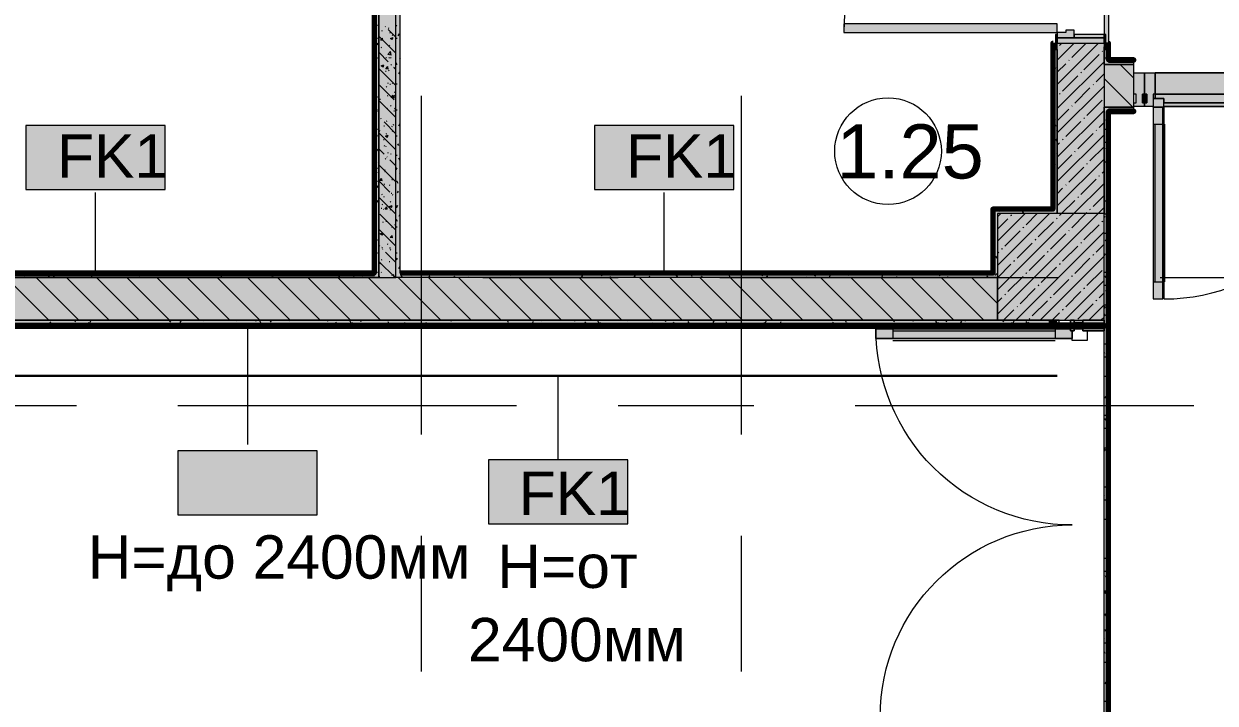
# Model space of a CAD drawing. Header units: millimetres. Extents: x -3817 to 677485, y -22715 to 103890.
# Drawn here: x 15389 to 20974, y 11016 to 14202 of the extents above; entities that cross this region are included whole.
import ezdxf

# ---------------------------------------------------------------- set-up
doc = ezdxf.new("R2010")
doc.units = ezdxf.units.MM
doc.layers.add('PDF _Геометрия', color=7, linetype='Continuous', true_color=0x1d1d1d)
doc.layers.add('PDF _Сплошная заливка', color=7, linetype='Continuous', true_color=0xffffff)
doc.layers.add('PDF _Текст', color=7, linetype='Continuous')
doc.styles.add('PDF GOST-Common', font='arial.ttf')

msp = doc.modelspace()

# ---------------------------------------------------------------- hatches: boundary and pattern name
at = {"layer": 'PDF _Сплошная заливка', "transparency": 33554559}
h = msp.add_hatch(color=256, dxfattribs=at)
h.paths.add_polyline_path([(20453.3, 14031.3), (20473.3, 14031.3), (20473.3, 14111.3), (20461.3, 14111.3), (20461.3, 14081.3), (20453.3, 14081.3)], flags=0)
h.paths.add_polyline_path([(20461.3, 15211.3), (20473.3, 15211.3), (20473.3, 16862.3), (20463.3, 16862.3), (20463.3, 16942.3), (20473.3, 16942.3), (20473.3, 17111.3), (20453.3, 17111.3), (20453.4, 15241.3), (20461.3, 15241.3)], flags=0)
h = msp.add_hatch(color=256, dxfattribs=at)
h.paths.add_polyline_path([(20453.3, 13311.4), (20453.3, 14111.3), (20233.3, 14111.3), (20233.3, 13311.4), (20251.9, 13311.4)], flags=0)
h.paths.add_polyline_path([(20453.3, 15211.3), (20453.3, 16891.3), (20233.3, 16891.3), (20233.3, 15211.3), (20251.9, 15211.3)], flags=0)
for points in [[(17133.3, 13031.3), (17153.3, 13032.3), (17153.3, 16491.3), (17133.3, 16491.3), (17133.3, 14623.5)], [(17053.3, 13031.3), (17053.3, 16040.3), (17043.3, 16040.3), (17033.3, 16022.9), (17033.3, 13031.3)], [(19953.3, 14161.3), (20233.3, 14161.3), (20233.3, 14201.3), (19233.3, 14201.3), (19233.3, 14161.3)], [(20225.3, 14081.3), (20233.3, 14081.3), (20233.3, 14151.3), (20225.3, 14151.3), (20225.3, 14111.3)], [(20453.3, 14081.3), (20461.3, 14081.3), (20461.3, 14151.3), (20453.3, 14151.3), (20453.3, 14093.5)], [(20603.5, 13814.3), (20643.5, 13814.3), (20643.5, 13831.3), (20633.5, 13831.3), (20633.5, 13871.3), (20643.5, 13871.3), (20643.5, 13971.3), (20593.5, 13971.3), (20593.5, 13871.3), (20603.5, 13871.3), (20603.5, 13831.3), (20593.5, 13831.3), (20593.5, 13814.3)], [(20683.5, 13814.3), (20683.5, 13871.3), (20693.5, 13871.3), (20693.5, 13971.3), (20643.5, 13971.3), (20643.5, 13871.3), (20653.5, 13871.3), (20653.5, 13831.3), (20643.5, 13831.3), (20643.5, 13814.3)], [(22289.9, 13871.3), (22593.5, 13871.3), (22593.5, 13971.3), (20693.5, 13971.3), (20693.5, 13871.3), (21610.5, 13871.3)], [(20653.5, 13831.3), (20653.5, 13871.3), (20633.5, 13871.3), (20633.5, 13831.3), (20643.5, 13831.3)], [(20931.2, 13831.3), (22553.5, 13831.3), (22553.5, 13851.4), (22593.5, 13851.4), (22593.5, 13871.3), (20693.5, 13871.3), (20693.5, 13851.4), (20733.5, 13851.4), (20733.5, 13831.3)], [(22508.5, 13814.3), (22553.5, 13814.3), (22553.5, 13831.3), (20733.5, 13831.3), (20733.5, 13814.3), (22289.9, 13814.3)], [(20453.3, 12811.3), (20473.3, 12811.3), (20473.3, 13791.3), (20453.3, 13791.3), (20453.3, 13311.4)], [(20212.3, 13311.4), (20213.3, 13311.4), (20212.3, 13331.3), (19933.3, 13331.3), (19933.3, 13311.4), (19953.3, 13311.4)], [(20453.3, 12811.3), (20453.3, 13311.4), (19953.3, 13311.4), (19953.3, 12811.3), (20251.9, 12811.3)], [(17053.3, 13011.4), (17053.3, 13031.3), (14453.3, 13031.3), (14453.3, 13011.4), (17033.3, 13011.4)], [(17534.5, 13011.4), (19933.3, 13011.4), (19932.3, 13031.3), (17133.3, 13031.3), (17133.3, 13011.4), (17153.3, 13011.4)], [(17534.5, 12811.3), (19953.3, 12811.3), (19953.3, 13011.4), (14453.3, 13011.4), (14453.3, 12811.3), (14817.1, 12811.3)], [(20296.5, 12761.4), (20313.5, 12761.4), (20313.5, 12771.3), (20353.5, 12771.3), (20353.5, 12761.4), (20453.3, 12761.4), (20453.3, 12811.3), (20353.5, 12811.3), (20353.5, 12801.4), (20313.5, 12801.4), (20313.5, 12811.3), (20296.5, 12811.3), (20296.5, 12790.8), (20353.5, 12790.8), (20353.5, 12779.8), (20296.5, 12779.8), (20296.5, 12771.3)], [(20453.3, 9831.4), (20473.3, 9832.4), (20473.3, 12811.3), (20453.3, 12811.3), (20453.3, 10383.6)], [(20251.9, 12726.3), (20303.5, 12726.3), (20303.5, 12761.4), (20296.5, 12761.4), (20296.5, 12771.3), (19383.5, 12771.3), (19383.5, 12726.3), (20193.5, 12726.3)]]:
    msp.add_hatch(color=256, dxfattribs=at).paths.add_polyline_path(points)
h = msp.add_hatch(color=256, dxfattribs=at)
h.paths.add_polyline_path([(20233.3, 13311.4), (20232.5, 14081.3), (20225.3, 14081.3), (20225.3, 14111.3), (20213.3, 14111.3), (20213.3, 13311.4)], flags=0)
h.paths.add_polyline_path([(20213.3, 15211.3), (20225.3, 15211.3), (20225.3, 15241.3), (20233.3, 15241.3), (20233.3, 15911.3), (20213.3, 15910.3)], flags=0)
at = {"layer": 'PDF _Сплошная заливка', "true_color": 0x494949, "transparency": 33554559}
msp.add_hatch(color=251, dxfattribs=at).paths.add_polyline_path([(20473.3, 14111.3), (20473.3, 15211.3), (20461.3, 15211.3), (20461.3, 15171.3), (20453.3, 15171.3), (20453.3, 14151.3), (20461.3, 14151.3), (20461.3, 14111.3)])
at = {"layer": 'PDF _Сплошная заливка', "transparency": 33554559}
h = msp.add_hatch(color=256, dxfattribs=at)
h.paths.add_polyline_path([(20313.3, 14136.3), (20313.3, 14171.3), (20273.3, 14171.3), (20273.3, 14161.3), (20233.3, 14161.3), (20233.9, 14136.3), (20251.9, 14136.3)], flags=0)
h.paths.add_polyline_path([(20313.3, 15151.3), (20313.3, 15186.3), (20233.3, 15186.3), (20234.7, 15161.3), (20273.3, 15161.3), (20273.3, 15151.3), (20289.3, 15151.3)], flags=0)
h = msp.add_hatch(color=256, dxfattribs=at)
h.paths.add_polyline_path([(20453.3, 13811.4), (20593.5, 13811.4), (20591.5, 14011.3), (20453.3, 14011.3)], flags=0)
h.paths.add_polyline_path([(22693.5, 13811.4), (22833.3, 13811.4), (22833.3, 14011.3), (22693.5, 14011.3), (22693.5, 13828.5)], flags=0)
h = msp.add_hatch(color=256, dxfattribs=at)
h.paths.add_polyline_path([(22593.5, 13811.4), (22603.5, 13811.4), (22603.5, 13851.4), (22553.5, 13851.4), (22553.5, 13811.4)], flags=0)
h.paths.add_polyline_path([(20733.5, 13811.4), (20733.5, 13851.4), (20683.5, 13851.4), (20683.5, 13811.4), (20728.5, 13811.4)], flags=0)
h = msp.add_hatch(color=256, dxfattribs=at)
h.paths.add_polyline_path([(20467.9, 13791.3), (20593.5, 13791.3), (20591.5, 13811.4), (20453.3, 13811.4), (20453.3, 13791.3)], flags=0)
h.paths.add_polyline_path([(22813.3, 13791.3), (22813.3, 13811.4), (22693.5, 13811.4), (22693.5, 13791.3), (22812.3, 13791.3)], flags=0)
at = {"layer": 'PDF _Сплошная заливка', "true_color": 0x808080, "transparency": 33554559}
h = msp.add_hatch(color=8, dxfattribs=at)
h.paths.add_polyline_path([(20303.5, 12779.8), (20353.5, 12779.8), (20353.5, 12790.8), (20233.3, 12790.4), (20233.3, 12779.8), (20251.9, 12779.8)], flags=0)
h.paths.add_polyline_path([(14173.3, 12779.8), (20193.5, 12779.8), (20193.5, 12790.8), (13933.3, 12790.8), (13933.3, 12779.8), (13953.4, 12779.8)], flags=0)
at = {"layer": 'PDF _Сплошная заливка', "transparency": 33554559}
h = msp.add_hatch(color=256, dxfattribs=at)
h.paths.add_polyline_path([(14817.1, 12791.3), (20193.5, 12791.3), (20193.5, 12811.3), (13953.3, 12811.3), (13953.3, 12791.3), (14453.3, 12791.3)], flags=0)
h.paths.add_polyline_path([(20243.3, 12791.3), (20243.3, 12811.3), (20233.3, 12811.3), (20233.3, 12791.3)], flags=0)

# ---------------------------------------------------------------- linework, layer by layer
at = {"layer": 'PDF _Геометрия', "color": 231, "lineweight": 30, "true_color": 0xff80c0}
msp.add_lwpolyline([(13733.3, 17351.3), (13733.3, 12551.4), (20233.3, 12551.4)], dxfattribs=at)
at = {"layer": 'PDF _Геометрия', "color": 8, "lineweight": 53, "true_color": 0x808080}
for points in [[(13813.3, 17016.3), (13813.3, 16866), (13813.3, 16491.3), (13922.3, 16491.3), (13933.3, 16491.3), (13933.3, 12790.8), (20193.5, 12790.8), (20193.5, 12779.8), (13933.3, 12779.8), (13922.3, 12779.8), (13922.3, 16480.3), (13802.3, 16480.3), (13802.3, 16491.3), (13802.3, 16866), (13802.3, 17016.3)], [(20193.5, 12779.8), (20233.3, 12779.8), (20453.3, 12779.8), (20453.3, 12790.8), (20233.3, 12790.8), (20233.3, 12779.8)]]:
    msp.add_lwpolyline(points, dxfattribs=at)
at = {"layer": 'PDF _Геометрия', "color": 9, "lineweight": 9, "true_color": 0xc0c0c0}
for points in [[(14453.3, 12811.3), (19953.3, 12811.3), (19953.3, 13011.4), (17133.3, 13011.4), (17133.3, 16511.3), (18353.3, 16511.3), (18353.3, 16591.3), (17133.3, 16591.3), (17133.3, 16891.3), (18353.5, 16891.3)], [(20453.3, 9831.4), (20453.3, 12811.3), (20453.3, 13791.3), (20453.3, 13811.4), (20453.3, 13311.4), (20233.3, 13311.4), (20233.3, 14081.3), (20233.3, 13311.4), (20213.3, 13311.4), (19953.3, 13311.4), (19953.3, 13011.4), (19933.3, 13011.4), (17133.3, 13011.4), (17133.3, 13031.3), (17133.3, 16491.3)], [(17153.3, 13032.3), (17153.3, 16491.3), (18353.3, 16491.3)], [(14453.3, 13011.4), (17053.3, 13011.4), (17053.3, 13031.3), (17053.3, 16040.3), (17053.3, 13011.4), (14453.3, 13011.4)], [(20213.3, 14111.3), (20225.3, 14111.3)], [(20233.3, 14111.3), (20453.3, 14111.3)], [(20473.3, 14111.3), (20461.3, 14111.3)], [(20473.3, 13791.3), (20593.5, 13791.3), (20593.5, 13811.4), (20593.5, 14011.3), (20593.5, 14031.3), (20474.3, 14031.3)], [(19933.3, 13331.3), (19933.3, 13311.4)], [(17033.3, 13031.3), (14474.3, 13031.3)]]:
    msp.add_lwpolyline(points, dxfattribs=at)
for points in [[(20233.3, 12791.3), (20243.3, 12791.3), (20243.3, 12811.3), (20233.3, 12811.3), (20193.5, 12811.3), (13953.3, 12811.3), (13953.3, 16511.3), (13933.3, 16511.3), (13933.3, 12791.3), (13953.3, 12791.3), (20193.5, 12791.3)], [(20453.3, 14093.5), (20453.3, 14011.3), (20593.5, 14011.3), (20453.3, 14011.3), (20453.3, 14031.3)]]:
    msp.add_lwpolyline(points, close=True, dxfattribs=at)
at = {"layer": 'PDF _Геометрия', "color": 231, "lineweight": 70, "true_color": 0xff80c0}
for points in [[(17032.3, 16021.2), (17032.3, 13032.3), (14474.3, 13032.3), (14474.3, 13331.3), (14474.3, 13332.3), (14194.3, 13332.3), (14194.3, 16040.3), (14497.1, 16040.3)], [(20213.3, 14111.3), (20212.3, 14111.3), (20212.3, 13332.3), (19932.3, 13332.3), (19932.3, 13331.3), (19932.3, 13032.3), (17153.3, 13032.3)], [(20474.3, 14031.3), (20593.5, 14031.3), (20593.5, 14032.3), (20474.3, 14032.3), (20474.3, 14111.3), (20473.3, 14111.3)], [(20473.3, 9832.4), (20453.3, 9832.4), (20453.3, 9831.4), (20509.1, 9831.4), (22753, 9831.4), (22753, 9832.4), (20509.1, 9832.4), (20474.3, 9832.4), (20474.3, 12811.3), (20474.3, 13790.3), (20593.5, 13790.3), (20593.5, 13791.3), (20473.3, 13791.3)], [(19933.3, 13311.4), (19933.3, 13331.3)], [(14474.3, 13031.3), (17033.3, 13031.3)], [(20193.5, 12791.3), (20233.3, 12791.3)], [(20193.5, 12790.4), (20233.3, 12790.4)]]:
    msp.add_lwpolyline(points, dxfattribs=at)
at = {"layer": 'PDF _Геометрия', "color": 7, "lineweight": 9}
for points in [[(17033.3, 16022.9), (17033.3, 13032.3)], [(20461.3, 15211.3), (20473.3, 15211.3), (20473.3, 14111.3)], [(20473.3, 15211.3), (20473.3, 14111.3), (20473.3, 14044.4), (20473.3, 14031.3)], [(20453.3, 15171.3), (20453.3, 14151.3)], [(20213.3, 14111.3), (20213.3, 13331.3)], [(20453.3, 14011.3), (20453.3, 13811.4), (20593.5, 13811.4), (20453.3, 13811.4)], [(22593.5, 13971.3), (20693.5, 13971.3), (22593.5, 13971.3), (22593.5, 13871.3), (22593.5, 13851.4), (22593.5, 13871.3), (20693.5, 13871.3), (22593.5, 13871.3)], [(20693.5, 13871.3), (20693.5, 13851.4), (20693.5, 13871.3), (20693.5, 13971.3)], [(22553.5, 13831.3), (20733.5, 13831.3), (22553.5, 13831.3)], [(20473.3, 13790.3), (20473.3, 12811.3), (20473.3, 9832.4)], [(15724.6, 13031.9), (15724.6, 13410.6)], [(18391.6, 13031.9), (18391.6, 13410.6)], [(19933.3, 13331.3), (20212.3, 13331.3)], [(19933.3, 13311.4), (19933.3, 13031.3)], [(19932.3, 13031.3), (17153.3, 13031.3)], [(17053.3, 13011.4), (17133.3, 13011.4)], [(16437.4, 12785.3), (16437.4, 12229.5)], [(17894.1, 12156.9), (17894.1, 12551.4)]]:
    msp.add_lwpolyline(points, dxfattribs=at)
at = {"layer": 'PDF _Геометрия', "color": 231, "lineweight": 9, "true_color": 0xff80c0}
for points in [[(17033.3, 13031.3), (17033.3, 13032.3), (17033.3, 16022.9)], [(19933.3, 13331.3), (20212.3, 13331.3), (20213.3, 13331.3), (20213.3, 14111.3)], [(20473.3, 14111.3), (20473.3, 14044.4), (20473.3, 14031.3), (20474.3, 14031.3)], [(20473.3, 13791.3), (20473.3, 13790.3), (20473.3, 12811.3), (20473.3, 9832.4)], [(17153.3, 13032.3), (17153.3, 13031.3), (19932.3, 13031.3), (19933.3, 13031.3), (19933.3, 13311.4)]]:
    msp.add_lwpolyline(points, dxfattribs=at)
at = {"layer": 'PDF _Геометрия', "color": 253, "lineweight": 9, "true_color": 0x9b9b9b}
for points in [[(17037.7, 14194.8), (17047.8, 14194.8)], [(17137, 14195.8), (17133.3, 14189.4)], [(17037.7, 14133.8), (17047.8, 14133.8)], [(17133.3, 14133.8), (17139.2, 14133.8)], [(17148.1, 14154.2), (17143.1, 14145.5)], [(17034.4, 14079.1), (17033.3, 14077.2)], [(17050.9, 14103), (17045.9, 14111.7)], [(20217.8, 14106.5), (20213.3, 14098.7)], [(20219.1, 14102), (20214.1, 14110.7)], [(17037.7, 14042.4), (17047.8, 14042.4)], [(17138.3, 14012.6), (17133.3, 14021.3)], [(17153.3, 14041.2), (17150.2, 14035.8)], [(20213.7, 14038.5), (20213.3, 14037.7)], [(20453.7, 14061.4), (20453.3, 14062.2)], [(20453.3, 14042.4), (20461.6, 14042.4)], [(17053.3, 13989.9), (17051.6, 13987.1)], [(17133.3, 14011.9), (17139.2, 14011.9)], [(17151.1, 13976.5), (17146.1, 13967.8)], [(20213.3, 13981.4), (20217.7, 13981.4)], [(20224.8, 13996.8), (20219.8, 13988.1)], [(20482, 14011.9), (20492, 14011.9)], [(20573.4, 14011.9), (20583.5, 14011.9)], [(17133.3, 13920.5), (17139.2, 13920.5)], [(20213.3, 13920.5), (20217.7, 13920.5)], [(17036.8, 13883.6), (17033.3, 13889.8)], [(17037.7, 13859.5), (17047.8, 13859.5)], [(17033.3, 13833.3), (17033.3, 13833.3)], [(17037.7, 13798.6), (17047.8, 13798.6)], [(17133.3, 13798.6), (17139.2, 13798.6)], [(20213.3, 13829), (20217.7, 13829)], [(20469.7, 13811.4), (20468.5, 13809.3)], [(20482, 13798.6), (20492, 13798.6)], [(17044.4, 13791.7), (17039.4, 13783)], [(20223.7, 13751.1), (20218.7, 13742.4)], [(20458.9, 13747.7), (20453.8, 13756.4)], [(20469.5, 13750), (20464.4, 13741.3)], [(17037.7, 13707.1), (17047.8, 13707.1)], [(17150, 13730.7), (17145, 13722)], [(20228.4, 13720.2), (20223.3, 13728.9)], [(20233.3, 13706.6), (20229.9, 13700.7)], [(20453.3, 13707.1), (20461.6, 13707.1)], [(17051.5, 13682), (17046.5, 13673.3)], [(17133.3, 13676.6), (17139.2, 13676.6)], [(17147.6, 13630.8), (17142.5, 13639.5)], [(20213.3, 13646.1), (20217.7, 13646.1)], [(20232.5, 13652.1), (20227.4, 13660.8)], [(20453.3, 13646.1), (20461.6, 13646.1)], [(17047.4, 13614), (17042.4, 13605.3)], [(17133.3, 13585.2), (17139.2, 13585.2)], [(17151.6, 13562.8), (17146.6, 13571.5)], [(20213.3, 13585.2), (20217.7, 13585.2)], [(20233.3, 13589.8), (20231.5, 13592.8)], [(20467, 13611.6), (20462, 13620.3)], [(17037.7, 13524.2), (17047.8, 13524.2)], [(17053.3, 13550.3), (17052.2, 13552.2)], [(17137.8, 13526.6), (17133.3, 13518.9)], [(20225.4, 13542.5), (20220.4, 13551.2)], [(20233.3, 13523.7), (20232.9, 13523)], [(20453.3, 13554.7), (20461.6, 13554.7)], [(17037.7, 13463.3), (17047.8, 13463.3)], [(17046.1, 13501.8), (17041, 13510.5)], [(17133.3, 13463.3), (17139.2, 13463.3)], [(17144.6, 13453.1), (17139.5, 13461.8)], [(17153.3, 13499), (17150.7, 13503.5)], [(20214.2, 13500.8), (20213.3, 13502.5)], [(20213.3, 13493.7), (20217.7, 13493.7)], [(20468.4, 13504.3), (20463.4, 13495.5)], [(17050.1, 13433.8), (17045.1, 13442.5)], [(17133.4, 13411.5), (17133.3, 13411.8)], [(17144.8, 13417), (17139.8, 13408.3)], [(20218.3, 13432.8), (20213.3, 13441.5)], [(17037.7, 13371.8), (17047.8, 13371.8)], [(17046.3, 13368.3), (17041.3, 13359.6)], [(17053.3, 13367.4), (17049.2, 13374.5)], [(17137.5, 13343.5), (17133.3, 13350.8)], [(17140.7, 13348.9), (17135.7, 13340.2)], [(20214.5, 13369.3), (20213.3, 13367.2)], [(20222.4, 13364.8), (20217.4, 13373.5)], [(20453.3, 13371.8), (20461.6, 13371.8)], [(17043.1, 13324.1), (17038, 13332.8)], [(17053.3, 13319.3), (17052.4, 13317.9)], [(17133.3, 13341.4), (17139.2, 13341.4)], [(17151.9, 13307.3), (17146.9, 13298.6)], [(19965.5, 13322), (19960.5, 13330.7)], [(20006.3, 13313.5), (20005.1, 13311.4)], [(20033.5, 13326.1), (20030.5, 13331.3)], [(20075.2, 13315), (20070.1, 13323.7)], [(20112.4, 13311.4), (20111.8, 13312.5)], [(20211.2, 13323.1), (20206.5, 13331.3)], [(20453.3, 13310.9), (20461.6, 13310.9)], [(20456.1, 13300.2), (20453.3, 13295.2)], [(17133.3, 13249.9), (17139.2, 13249.9)], [(17141.6, 13275.4), (17136.6, 13284.1)], [(19933.3, 13280.4), (19943.4, 13280.4)], [(19934.2, 13249.6), (19933.3, 13248)], [(20473.3, 13235), (20471.3, 13238.5)], [(17036, 13214.5), (17033.3, 13219.2)], [(17037.7, 13189), (17047.8, 13189)], [(20453.3, 13219.4), (20461.6, 13219.4)], [(20463.2, 13190.5), (20458.2, 13181.8)], [(17034.1, 13164.2), (17033.3, 13162.8)], [(17040.1, 13146.4), (17035.1, 13155.1)], [(17037.7, 13128), (17047.8, 13128)], [(17133.3, 13128), (17139.2, 13128)], [(19933.3, 13158.5), (19943.4, 13158.5)], [(19941.3, 13139.9), (19936.2, 13131.2)], [(17139.7, 13103.2), (17134.6, 13094.5)], [(19937.2, 13071.9), (19933.3, 13065.1)], [(19951.4, 13102.7), (19946.3, 13111.4)], [(20459.1, 13122.5), (20454.1, 13113.7)], [(20470.3, 13080.8), (20465.2, 13072.1)], [(15393.5, 13011.4), (15391.1, 13015.5)], [(15509.9, 13023.5), (15504.8, 13014.8)], [(15532.2, 13015), (15527.2, 13023.7)], [(15549.6, 13031.3), (15546.5, 13026)], [(15619.5, 13030.6), (15614.5, 13021.9)], [(15709.9, 13012), (15704.9, 13020.7)], [(15815.8, 13011.4), (15814.5, 13013.6)], [(15865.3, 13029.5), (15860.2, 13020.8)], [(15933.3, 13025.4), (15928.3, 13016.7)], [(16091.7, 13021.2), (16086.7, 13029.9)], [(16147.9, 13031.3), (16147.6, 13030.8)], [(16315.1, 13016.1), (16312.3, 13011.4)], [(16356.7, 13027.3), (16351.7, 13018.6)], [(16394.3, 13031.3), (16393.3, 13029.7)], [(16405.5, 13026.4), (16402.6, 13031.3)], [(16464.7, 13031.3), (16461.4, 13025.7)], [(16473.5, 13030.5), (16473, 13031.3)], [(16515.1, 13019.3), (16510.1, 13028)], [(16554.9, 13011.4), (16551.8, 13016.9)], [(16560.8, 13015.1), (16558.7, 13011.4)], [(16651.2, 13027.5), (16649, 13031.3)], [(16711, 13031.3), (16707.1, 13024.6)], [(16780.2, 13029.2), (16775.1, 13020.5)], [(16828.9, 13024.5), (16825, 13031.3)], [(16870.5, 13013.4), (16865.5, 13022.1)], [(16938.6, 13017.4), (16933.6, 13026.2)], [(16977.3, 13011.4), (16975.2, 13015)], [(17041.1, 13054.5), (17036.1, 13045.8)], [(17037.7, 13036.5), (17047.8, 13036.5)], [(17150.8, 13061.6), (17145.8, 13052.9)], [(17162, 13019.9), (17157, 13011.4)], [(17203.6, 13031.1), (17198.6, 13022.4)], [(17294, 13011.5), (17289, 13020.2)], [(17309.3, 13031.3), (17308.2, 13029.5)], [(17399.6, 13011.4), (17398.6, 13013.1)], [(17407.7, 13018.8), (17403.4, 13011.4)], [(17475.7, 13014.8), (17473.8, 13011.4)], [(17555.7, 13031.3), (17554, 13028.4)], [(17626.1, 13031.3), (17622, 13024.3)], [(17675.8, 13020.7), (17670.8, 13029.4)], [(17721.5, 13013.7), (17720.1, 13011.4)], [(17989.6, 13025.9), (17986.4, 13031.3)], [(18008.8, 13023.7), (18003.8, 13015)], [(18048.4, 13031.3), (18045.4, 13026.2)], [(18057.6, 13030), (18056.8, 13031.3)], [(18099.2, 13018.8), (18094.2, 13027.5)], [(18138.7, 13011.4), (18135.8, 13016.4)], [(18235.3, 13027), (18232.8, 13031.3)], [(18254.6, 13022.6), (18249.5, 13013.9)], [(18322.6, 13018.6), (18318.5, 13011.4)], [(18413, 13024), (18408.8, 13031.3)], [(18454.6, 13012.8), (18449.6, 13021.6)], [(18470.8, 13031.3), (18468.9, 13028.1)], [(18522.7, 13016.9), (18517.6, 13025.6)], [(18561.1, 13011.4), (18559.3, 13014.5)], [(18568.3, 13017.5), (18564.8, 13011.4)], [(18636.4, 13013.4), (18635.2, 13011.4)], [(18700.4, 13013.9), (18695.3, 13022.7)], [(18855.7, 13027.5), (18850.7, 13018.8)], [(18877.8, 13011.4), (18873, 13019.7)], [(18893.1, 13031.3), (18892.3, 13030)], [(18983.4, 13011.4), (18982.7, 13012.6)], [(19059.8, 13015.3), (19057.6, 13011.4)], [(19101.5, 13026.4), (19096.4, 13017.7)], [(19169.5, 13022.3), (19164.5, 13013.6)], [(19259.9, 13020.2), (19254.8, 13028.9)], [(19415.2, 13021.2), (19410.2, 13012.5)], [(19483.3, 13017.2), (19479.9, 13011.4)], [(19573.6, 13025.4), (19570.2, 13031.3)], [(19641.7, 13029.5), (19640.6, 13031.3)], [(19683.3, 13018.3), (19678.3, 13027)], [(19702.6, 13031.3), (19697.6, 13022.6)], [(19722.5, 13011.4), (19719.9, 13015.9)], [(19819.4, 13026.5), (19816.6, 13031.3)], [(19906.7, 13019.1), (19902.2, 13011.4)], [(19933.3, 13036.5), (19943.4, 13036.5)], [(19948.3, 13030.2), (19943.3, 13021.5)], [(20453.3, 13036.5), (20461.6, 13036.5)], [(20462.1, 13010.4), (20457.1, 13019.2)], [(20473.3, 13052.2), (20468.3, 13060.8)], [(15468.2, 13012.4), (15467.6, 13011.4)], [(18212.9, 13011.5), (18212.9, 13011.4)], [(20453.3, 12975.6), (20461.6, 12975.6)], [(20466.2, 12942.4), (20461.2, 12951.1)], [(20453.3, 12884.1), (20461.6, 12884.1)], [(20458, 12876.7), (20453.3, 12868.5)], [(20470.3, 12874.4), (20465.3, 12883.1)], [(15391.8, 12792.7), (15401.9, 12792.7)], [(15452.8, 12792.7), (15462.8, 12792.7)], [(15482.4, 12793), (15481.4, 12791.3)], [(15518.1, 12795.6), (15513, 12804.3)], [(15605.2, 12792.7), (15615.2, 12792.7)], [(15633.7, 12811.2), (15628.6, 12802.5)], [(15695.8, 12792.6), (15690.7, 12801.3)], [(15696.6, 12792.7), (15706.7, 12792.7)], [(15701.7, 12807.2), (15696.7, 12798.5)], [(15788.1, 12792.7), (15798.1, 12792.7)], [(15802.1, 12791.3), (15800.4, 12794.3)], [(15970.9, 12792.7), (15981, 12792.7)], [(16062.4, 12792.7), (16072.4, 12792.7)], [(16077.6, 12801.9), (16072.5, 12810.6)], [(16083.5, 12797.9), (16079.7, 12791.3)], [(16125.1, 12809.1), (16120.1, 12800.3)], [(16123.3, 12792.7), (16133.4, 12792.7)], [(16232, 12811.3), (16229.8, 12807.4)], [(16275.7, 12792.7), (16285.8, 12792.7)], [(16329.2, 12796.8), (16326.1, 12791.3)], [(16367.2, 12792.7), (16377.2, 12792.7)], [(16391.3, 12807.1), (16388.9, 12811.3)], [(16397.3, 12792.7), (16396.5, 12791.3)], [(16458.6, 12792.7), (16468.7, 12792.7)], [(16459.4, 12811.2), (16459.2, 12811.3)], [(16478.4, 12811.3), (16475.5, 12806.3)], [(16501, 12800), (16496, 12808.7)], [(16541.2, 12791.3), (16537.6, 12797.6)], [(16548.6, 12811), (16543.5, 12802.2)], [(16637.1, 12808.2), (16635.2, 12811.3)], [(16641.5, 12792.7), (16651.6, 12792.7)], [(16643, 12791.6), (16642.8, 12791.3)], [(16732.9, 12792.7), (16743, 12792.7)], [(16793.9, 12792.7), (16804, 12792.7)], [(16814.8, 12805.2), (16811.2, 12811.3)], [(16856.4, 12794), (16851.4, 12802.7)], [(16924.4, 12798.1), (16919.4, 12806.8)], [(16930.4, 12801.7), (16925.3, 12793)], [(16946.3, 12792.7), (16956.4, 12792.7)], [(16963.5, 12791.3), (16961, 12795.7)], [(16971.1, 12811.3), (16967, 12804.1)], [(17037.7, 12792.7), (17047.8, 12792.7)], [(17076.7, 12811.3), (17076.7, 12811.2)], [(17102.1, 12795.1), (17097.1, 12803.8)], [(17129.2, 12792.7), (17139.2, 12792.7)], [(17176.1, 12800.6), (17171.1, 12791.9)], [(17244.1, 12796.5), (17241.2, 12791.3)], [(17279.8, 12792.1), (17274.8, 12800.8)], [(17312.1, 12792.7), (17322.1, 12792.7)], [(17323.1, 12811.3), (17322.4, 12810.1)], [(17385.9, 12791.3), (17384.5, 12793.8)], [(17393.5, 12811.3), (17390.4, 12806)], [(17403.5, 12792.7), (17413.6, 12792.7)], [(17464.5, 12792.7), (17474.5, 12792.7)], [(17489.9, 12795.4), (17487.5, 12791.3)], [(17616.9, 12792.7), (17626.9, 12792.7)], [(17661.6, 12801.4), (17656.6, 12810.1)], [(17708.3, 12792.7), (17718.4, 12792.7)], [(17777.3, 12805.5), (17772.2, 12796.8)], [(17799.7, 12792.7), (17809.8, 12792.7)], [(17815.8, 12811.3), (17813.9, 12807.9)], [(17975.4, 12806.6), (17972.6, 12811.3)], [(17981.4, 12793.2), (17980.3, 12791.3)], [(17982.6, 12792.7), (17992.7, 12792.7)], [(18023, 12804.4), (18018, 12795.7)], [(18043.4, 12810.6), (18043, 12811.3)], [(18074.1, 12792.7), (18084.1, 12792.7)], [(18085.1, 12799.5), (18080, 12808.2)], [(18091, 12800.3), (18086, 12791.6)], [(18125, 12791.3), (18121.7, 12797)], [(18135, 12792.7), (18145.1, 12792.7)], [(18221.1, 12807.7), (18219, 12811.3)], [(18238.2, 12811.3), (18237.3, 12809.8)], [(18287.4, 12792.7), (18297.5, 12792.7)], [(18336.8, 12799.2), (18332.2, 12791.3)], [(18378.9, 12792.7), (18388.9, 12792.7)], [(18398.8, 12804.7), (18395, 12811.3)], [(18404.8, 12795.1), (18402.6, 12791.3)], [(18440.5, 12793.5), (18435.5, 12802.2)], [(18470.3, 12792.7), (18480.4, 12792.7)], [(18508.5, 12797.6), (18503.5, 12806.3)], [(18547.3, 12791.3), (18545.1, 12795.1)], [(18624.1, 12809.3), (18619.1, 12800.6)], [(18653.2, 12792.7), (18663.2, 12792.7)], [(18686.2, 12794.6), (18681.2, 12803.3)], [(18744.6, 12792.7), (18754.7, 12792.7)], [(18805.6, 12792.7), (18815.6, 12792.7)], [(18828.2, 12797), (18825, 12791.3)], [(18863.9, 12791.6), (18858.9, 12800.3)], [(18869.9, 12808.2), (18864.8, 12799.5)], [(18937.9, 12804.1), (18932.9, 12795.4)], [(18958, 12792.7), (18968, 12792.7)], [(18969.7, 12791.3), (18968.6, 12793.3)], [(19049.4, 12792.7), (19059.5, 12792.7)], [(19140.9, 12792.7), (19150.9, 12792.7)], [(19183.6, 12803), (19178.6, 12794.3)], [(19245.7, 12800.9), (19240.7, 12809.6)], [(19251.7, 12798.9), (19247.3, 12791.3)], [(19323.7, 12792.7), (19333.8, 12792.7)], [(19415.2, 12792.7), (19425.2, 12792.7)], [(19470, 12811.3), (19466, 12804.4)], [(19476.1, 12792.7), (19486.2, 12792.7)], [(19559.5, 12806.1), (19556.4, 12811.3)], [(19627.5, 12810.1), (19626.8, 12811.3)], [(19628.5, 12792.7), (19638.6, 12792.7)], [(19669.2, 12799), (19664.1, 12807.7)], [(19675.1, 12800.8), (19670.1, 12792.1)], [(19708.8, 12791.3), (19705.8, 12796.5)], [(19716.4, 12811.3), (19711.7, 12803.3)], [(19720, 12792.7), (19730, 12792.7)], [(19784.8, 12807.9), (19779.7, 12799.2)], [(19805.2, 12807.1), (19802.8, 12811.3)], [(19811.4, 12792.7), (19821.5, 12792.7)], [(19982.9, 12804.2), (19978.8, 12811.3)], [(19994.3, 12792.7), (20004.4, 12792.7)], [(20024.6, 12793), (20019.5, 12801.7)], [(20030.5, 12806.8), (20025.5, 12798.1)], [(20085.7, 12792.7), (20095.8, 12792.7)], [(20092.6, 12797.1), (20087.6, 12805.8)], [(20098.5, 12802.7), (20093.5, 12794)], [(20131.1, 12791.3), (20129.2, 12794.6)], [(20146.7, 12792.7), (20156.8, 12792.7)], [(20459.2, 12832.7), (20454.1, 12841.5)], [(20469.2, 12835.1), (20464.2, 12826.4)], [(20453.3, 12701.3), (20461.6, 12701.3)], [(20456.2, 12655), (20453.3, 12660.1)], [(20453.3, 12640.3), (20461.6, 12640.3)], [(20473.3, 12564.5), (20470.5, 12569.3)], [(20453.3, 12548.9), (20461.6, 12548.9)], [(20459.9, 12453.3), (20454.9, 12444.6)], [(20453.3, 12366), (20461.6, 12366)], [(20461.3, 12341.3), (20456.3, 12350)], [(20453.3, 12305), (20461.6, 12305)], [(20453.3, 12213.6), (20461.6, 12213.6)], [(20458.8, 12207.5), (20453.8, 12198.8)], [(20469.5, 12205.2), (20464.5, 12213.9)], [(20470, 12165.9), (20465, 12157.2)], [(20453.3, 12030.7), (20461.6, 12030.7)], [(20473.3, 12049.7), (20472, 12047.5)], [(20455.4, 11985.9), (20453.3, 11989.5)], [(20453.3, 11969.8), (20461.6, 11969.8)], [(20473, 11988.2), (20467.9, 11979.5)], [(20453.3, 11878.3), (20461.6, 11878.3)], [(20471.9, 11742.5), (20466.9, 11733.8)], [(20453.3, 11695.4), (20461.6, 11695.4)], [(20453.3, 11634.5), (20461.6, 11634.5)], [(20473.3, 11650.1), (20470.8, 11654.4)], [(20464.6, 11604.1), (20459.6, 11612.8)], [(20453.3, 11543), (20461.6, 11543)], [(20459.6, 11538.4), (20454.6, 11529.7)], [(20468.7, 11536), (20463.7, 11544.7)], [(20472.8, 11468), (20467.8, 11476.7)], [(20461.6, 11426.4), (20456.6, 11435.1)], [(20466.7, 11428.7), (20461.7, 11420)], [(20453.3, 11360.2), (20461.6, 11360.2)], [(20462.6, 11360.7), (20457.6, 11352)], [(20454.6, 11316.7), (20453.3, 11319)], [(20453.3, 11299.2), (20461.6, 11299.2)], [(20473.3, 11318.2), (20468.7, 11310.3)], [(20458.6, 11248.7), (20453.6, 11257.4)], [(20453.3, 11207.7), (20461.6, 11207.7)], [(20461.5, 11114.9), (20456.5, 11106.2)], [(20473.3, 11162.4), (20472.9, 11162.9)], [(20472.7, 11073.3), (20467.7, 11064.6)], [(20453.3, 11024.9), (20461.6, 11024.9)]]:
    msp.add_lwpolyline(points, dxfattribs=at)
at = {"layer": 'PDF _Геометрия', "color": 252, "lineweight": 9, "true_color": 0x878787}
for points in [[(17085.2, 14187), (17082.7, 14189.5)], [(17133.3, 14063.5), (17053.3, 14143.5)], [(17072.6, 14123.4), (17062, 14124.4), (17070.5, 14134.6)], [(17067.9, 14169.4), (17071.2, 14169.9)], [(17072.6, 14123.4), (17070.6, 14134.6)], [(17097.2, 14183.2), (17100, 14181.4)], [(17133.3, 14138.9), (17097.8, 14174.4)], [(17105.1, 14159.5), (17107.8, 14161.6)], [(17116.6, 14127.5), (17107.7, 14133.4), (17120.2, 14138.2)], [(17116.2, 14149.6), (17118.7, 14147.4)], [(17116.6, 14127.5), (17120.2, 14138.2)], [(17062.6, 14092.3), (17065.4, 14090.5)], [(17102.9, 14100.3), (17105.6, 14102.4)], [(17097.8, 14023.6), (17053.3, 14068.1)], [(17086.6, 14043.9), (17090, 14044.4)], [(17110.7, 14054.8), (17094.9, 14057.3), (17108.8, 14071.7)], [(17100, 14068.4), (17102.9, 14066.6)], [(17100.8, 14041.2), (17103.4, 14043.2)], [(17110.8, 14054.8), (17108.8, 14071.7)], [(17108.9, 14043.5), (17111.4, 14041.3)], [(17131.2, 14049.8), (17133.3, 14050.1)], [(17133.3, 13912.6), (17053.3, 13992.6)], [(17073.3, 13998.6), (17064.5, 14004.5), (17076.9, 14009.3)], [(17073.3, 13998.5), (17076.9, 14009.3)], [(17084.4, 13979.7), (17087.7, 13980.1)], [(17097.3, 13989.7), (17086.6, 13990.6), (17095.2, 14000.8)], [(17097.3, 13989.7), (17095.2, 14000.8)], [(17098.6, 13982), (17101.3, 13984)], [(17112.9, 14008.5), (17110.3, 14011)], [(17122.1, 13997.9), (17124.9, 13996.1)], [(17133.3, 13988.1), (17125.4, 13995.9)], [(17125.4, 13845), (17053.3, 13917.2)], [(17087.5, 13907.1), (17090.3, 13905.3)], [(17096.4, 13922.8), (17099.1, 13924.8)], [(17104.9, 13918.4), (17108.3, 13918.9)], [(17115.7, 13924.5), (17118.2, 13922.2)], [(17094.3, 13863.6), (17096.9, 13865.6)], [(17121.9, 13856), (17111.3, 13856.9), (17119.9, 13867.1)], [(17133.3, 13852.4), (17118.5, 13854.7), (17132.3, 13869.1)], [(17121.9, 13855.9), (17119.9, 13867.1)], [(17125, 13883.2), (17127.8, 13881.4)], [(17133.3, 13861.3), (17132.4, 13869.1)], [(17133.3, 13761.7), (17053.3, 13841.7)], [(17053.3, 13816), (17054.9, 13814.9)], [(17058.2, 13848.3), (17061.5, 13848.7)], [(17092.1, 13804.4), (17094.8, 13806.4)], [(17108.4, 13818.4), (17110.8, 13816.1)], [(17133.3, 13800), (17127.4, 13804), (17133.3, 13806.3)], [(17065.1, 13754.5), (17062.6, 13757)], [(17133.3, 13686.3), (17077.7, 13741.9)], [(17090, 13745.2), (17092.6, 13747.3)], [(17123.7, 13792.9), (17127, 13793.4)], [(17133.3, 13610.8), (17053.3, 13690.8)], [(17055, 13702), (17057.8, 13700.2)], [(17076.9, 13722.8), (17080.2, 13723.3)], [(17087.8, 13686), (17090.5, 13688.1)], [(17112.4, 13721.8), (17115.2, 13720)], [(17115.2, 13699.3), (17117.6, 13697.1)], [(17121.4, 13728.7), (17124.8, 13729.1)], [(17074.7, 13658.6), (17078, 13659)], [(17077, 13631.5), (17079.8, 13629.7)], [(17092.9, 13669.1), (17084.1, 13675.1), (17096.5, 13679.8)], [(17085.6, 13626.8), (17088.3, 13628.9)], [(17092.9, 13669.1), (17096.6, 13679.8)], [(17077.7, 13591.1), (17053.3, 13615.5)], [(17092.7, 13576), (17090.2, 13578.5)], [(17095.2, 13597.3), (17098.5, 13597.7)], [(17107.8, 13593.2), (17110.3, 13591)], [(17053.3, 13550.9), (17053.3, 13550.9)], [(17053.3, 13550.8), (17053.3, 13550.9)], [(17133.3, 13460), (17053.3, 13540)], [(17079.9, 13516.7), (17082.7, 13514.9)], [(17083.5, 13567.6), (17086.1, 13569.7)], [(17133.3, 13535.5), (17105.3, 13563.4)], [(17105.3, 13412.5), (17053.3, 13464.6)], [(17068.4, 13465.9), (17057.8, 13466.8), (17066.4, 13477)], [(17068.4, 13465.9), (17066.4, 13477)], [(17081.3, 13508.5), (17084, 13510.5)], [(17114, 13471.8), (17117.3, 13472.3)], [(17114.6, 13474.2), (17117.1, 13471.9)], [(17079.1, 13449.3), (17081.8, 13451.3)], [(17101.9, 13446.2), (17104.8, 13444.4)], [(17111.7, 13407.6), (17115, 13408)], [(17133.3, 13309.1), (17053.3, 13389.1)], [(17067.2, 13401.7), (17070.5, 13402.1)], [(17067.3, 13355.4), (17070.1, 13353.6)], [(17077, 13390.1), (17079.6, 13392.1)], [(17112.5, 13339.7), (17103.7, 13345.6), (17116.2, 13350.4)], [(17107.3, 13368.1), (17109.8, 13365.8)], [(17112.6, 13339.6), (17116.2, 13350.4)], [(17120.4, 13397.5), (17117.9, 13400)], [(17133.3, 13384.6), (17133, 13384.9)], [(17133, 13234), (17057.5, 13309.4)], [(17064.9, 13337.4), (17068.2, 13337.9)], [(17074.8, 13330.9), (17077.5, 13332.9)], [(17093.1, 13332.2), (17082.5, 13333.1), (17091, 13343.3)], [(17093.1, 13332.1), (17091, 13343.3)], [(17104.8, 13331.5), (17107.6, 13329.7)], [(17132.3, 13346.3), (17133.3, 13346.4)], [(17133.3, 13158.2), (17053.3, 13238.2)], [(17072.7, 13271.7), (17075.3, 13273.7)], [(17085.5, 13276.2), (17088.8, 13276.6)], [(17114.1, 13249), (17116.6, 13246.8)], [(17126.8, 13261), (17129.7, 13259.2)], [(17069.3, 13210.7), (17060.4, 13216.7), (17072.9, 13221.5)], [(17069.3, 13210.7), (17072.9, 13221.5)], [(17070.5, 13212.5), (17073.2, 13214.6)], [(17117.8, 13198.4), (17107.1, 13199.4), (17115.7, 13209.6)], [(17117.8, 13198.4), (17115.7, 13209.6)], [(17057.5, 13158.6), (17053.3, 13162.9)], [(17068.3, 13153.3), (17071, 13155.4)], [(17072.6, 13143.5), (17070.1, 13146)], [(17133.3, 13082.9), (17085.2, 13130.9)], [(17092.2, 13170.1), (17095, 13168.3)], [(17104.2, 13150.7), (17107.6, 13151.1)], [(17106.8, 13143), (17109.3, 13140.7)], [(17129.7, 13146.2), (17132.5, 13144.4)], [(17129.3, 13011.4), (17053.3, 13087.4)], [(17056.8, 13079.7), (17059.7, 13077.9)], [(17057.5, 13080.6), (17060.8, 13081)], [(17066.2, 13094.1), (17068.8, 13096.2)], [(17102, 13086.4), (17105.3, 13086.9)], [(17055.2, 13016.3), (17058.5, 13016.7)], [(17064, 13034.9), (17066.7, 13037)], [(17113.6, 13023.9), (17116.1, 13021.6)], [(17122.5, 13025.2), (17125.9, 13025.6)], [(17130.5, 13011.4), (17123.3, 13016.2), (17133.3, 13020)], [(17133.3, 13065.5), (17131.8, 13065.6), (17133.3, 13067.4)], [(17132.6, 13011.4), (17133.3, 13013.5)], [(17053.9, 13011.4), (17053.3, 13012)]]:
    msp.add_lwpolyline(points, dxfattribs=at)
at = {"layer": 'PDF _Геометрия', "color": 253, "lineweight": 13, "true_color": 0xaaaaaa}
for points in [[(19233.3, 14161.3), (20233.3, 14161.3), (20233.3, 14201.3), (19233.3, 14201.3)], [(20233.3, 14151.3), (20225.3, 14151.3), (20225.3, 14081.3), (20233.3, 14081.3)], [(20233.3, 14161.3), (20233.3, 14136.3), (20313.3, 14136.3), (20313.3, 14171.3), (20273.3, 14171.3), (20273.3, 14161.3)], [(20234.3, 14151.3), (20233.3, 14151.3), (20233.3, 14136.3), (20234.3, 14136.3)], [(20453.3, 14136.3), (20233.3, 14136.3), (20233.3, 14111.3), (20453.3, 14111.3)], [(20453.3, 14151.3), (20313.3, 14151.3), (20313.3, 14136.3), (20453.3, 14136.3)], [(20461.3, 14151.3), (20453.3, 14151.3), (20453.3, 14081.3), (20461.3, 14081.3)], [(20683.5, 13811.4), (20733.5, 13811.4), (20733.5, 13851.4), (20683.5, 13851.4)]]:
    msp.add_lwpolyline(points, close=True, dxfattribs=at)
at = {"layer": 'PDF _Геометрия', "lineweight": 9}
for points in [[(20233.3, 14032), (20312.7, 14111.3)], [(20233.3, 13917.9), (20426.7, 14111.3)], [(20244.7, 14100.4), (20255.6, 14111.3)], [(20301.7, 14043.3), (20369.7, 14111.3)], [(20444.2, 14071.9), (20446.6, 14074.2)], [(20233.3, 13803.9), (20453.3, 14023.9)], [(20287.4, 14029.1), (20289.8, 14031.5)], [(20358.7, 13986.3), (20430, 14057.6)], [(20233.3, 13974.9), (20273.2, 14014.8)], [(20344.4, 13972.1), (20346.8, 13974.4)], [(20415.7, 13929.3), (20453.3, 13966.8)], [(20593.5, 13946.6), (20528.8, 14011.3)], [(20233.3, 13689.8), (20453.3, 13909.8)], [(20258.9, 13886.5), (20330.2, 13957.8)], [(20401.5, 13915), (20403.8, 13917.4)], [(20587.3, 13811.4), (20453.3, 13945.4)], [(20244.7, 13872.3), (20247, 13874.6)], [(20315.9, 13829.5), (20387.2, 13900.8)], [(20233.3, 13746.8), (20287.4, 13801)], [(20233.3, 13575.8), (20453.3, 13795.8)], [(20301.7, 13815.2), (20304, 13817.6)], [(20373, 13772.5), (20444.2, 13843.8)], [(20273.2, 13672.7), (20344.4, 13744)], [(20358.7, 13758.2), (20361.1, 13760.6)], [(20430, 13715.4), (20453.3, 13738.7)], [(20330.2, 13615.7), (20401.5, 13686.9)], [(20415.7, 13701.2), (20418.1, 13703.6)], [(20233.3, 13461.7), (20453.3, 13681.7)], [(20233.3, 13632.8), (20244.7, 13644.2)], [(20258.9, 13658.4), (20261.3, 13660.8)], [(20233.3, 13518.7), (20301.7, 13587.1)], [(20315.9, 13601.4), (20318.3, 13603.8)], [(20387.2, 13558.6), (20453.3, 13624.7)], [(20233.3, 13347.7), (20453.3, 13567.7)], [(20287.4, 13458.8), (20358.7, 13530.1)], [(20373, 13544.4), (20375.3, 13546.7)], [(20344.4, 13401.8), (20415.7, 13473.1)], [(20430, 13487.3), (20432.4, 13489.7)], [(20444.2, 13501.6), (20453.3, 13510.6)], [(20311, 13311.4), (19953.3, 12953.6), (20311, 13311.4), (20453.3, 13453.6)], [(20233.3, 13404.7), (20258.9, 13430.3)], [(20273.2, 13444.6), (20275.5, 13447)], [(20254, 13311.4), (20244.7, 13302), (20254, 13311.4), (20315.9, 13373.3)], [(20330.2, 13387.6), (20332.6, 13389.9)], [(20401.5, 13344.8), (20453.3, 13396.6)], [(20425.1, 13311.4), (19953.3, 12839.6), (20425.1, 13311.4), (20453.3, 13339.6)], [(20368, 13311.4), (20301.7, 13245), (20368, 13311.4), (20373, 13316.3)], [(20387.2, 13330.5), (20389.6, 13332.9)], [(15506.2, 12811.3), (15306.2, 13011.4)], [(15647.6, 12811.3), (15447.6, 13011.4)], [(15789.1, 12811.3), (15589.1, 13011.4)], [(15930.5, 12811.3), (15730.5, 13011.4)], [(16071.9, 12811.3), (15871.9, 13011.4)], [(16213.3, 12811.3), (16013.3, 13011.4)], [(16354.7, 12811.3), (16154.7, 13011.4)], [(16496.2, 12811.3), (16296.2, 13011.4)], [(16637.6, 12811.3), (16437.6, 13011.4)], [(16779, 12811.3), (16579, 13011.4)], [(16920.4, 12811.3), (16720.4, 13011.4)], [(17061.8, 12811.3), (16861.8, 13011.4)], [(17203.3, 12811.3), (17003.3, 13011.4)], [(17344.7, 12811.3), (17144.7, 13011.4)], [(17486.1, 12811.3), (17286.1, 13011.4)], [(17627.5, 12811.3), (17427.5, 13011.4)], [(17769, 12811.3), (17569, 13011.4)], [(17910.4, 12811.3), (17710.4, 13011.4)], [(18051.8, 12811.3), (17851.8, 13011.4)], [(18193.2, 12811.3), (17993.2, 13011.4)], [(18334.6, 12811.3), (18134.6, 13011.4)], [(18476.1, 12811.3), (18276.1, 13011.4)], [(18617.5, 12811.3), (18417.5, 13011.4)], [(18758.9, 12811.3), (18558.9, 13011.4)], [(18900.3, 12811.3), (18700.3, 13011.4)], [(19041.7, 12811.3), (18841.7, 13011.4)], [(19183.2, 12811.3), (18983.2, 13011.4)], [(19324.6, 12811.3), (19124.6, 13011.4)], [(19466, 12811.3), (19266, 13011.4)], [(19607.4, 12811.3), (19407.4, 13011.4)], [(19748.9, 12811.3), (19548.9, 13011.4)], [(19890.3, 12811.3), (19690.3, 13011.4)], [(19953.3, 12889.8), (19831.7, 13011.4)]]:
    msp.add_lwpolyline(points, dxfattribs=at)
at = {"layer": 'PDF _Геометрия', "color": 7, "lineweight": 20}
for points in [[(20593.5, 13831.3), (20603.5, 13831.3), (20603.5, 13871.3), (20593.5, 13871.3), (20593.5, 13971.3), (20643.5, 13971.3), (20643.5, 13871.3), (20633.5, 13871.3), (20633.5, 13831.3), (20643.5, 13831.3), (20643.5, 13814.3), (20593.5, 13814.3)], [(20653.5, 13831.3), (20633.5, 13831.3), (20633.5, 13871.3), (20653.5, 13871.3)], [(20453.3, 12761.4), (20353.5, 12761.4), (20353.5, 12771.3), (20313.5, 12771.3), (20313.5, 12761.4), (20296.5, 12761.4), (20296.5, 12811.3), (20313.5, 12811.3), (20313.5, 12801.4), (20353.5, 12801.4), (20353.5, 12811.3), (20453.3, 12811.3), (20353.5, 12811.3), (20353.5, 12801.4), (20313.5, 12801.4), (20313.5, 12811.3), (20296.5, 12811.3), (20296.5, 12761.4), (20313.5, 12761.4), (20313.5, 12771.3), (20353.5, 12771.3), (20353.5, 12761.4)]]:
    msp.add_lwpolyline(points, close=True, dxfattribs=at)
msp.add_lwpolyline([(20683.5, 13814.3), (20643.5, 13814.3), (20643.5, 13831.3), (20653.5, 13831.3), (20653.5, 13871.3), (20643.5, 13871.3), (20643.5, 13971.3), (20693.5, 13971.3), (20693.5, 13871.3), (20683.5, 13871.3), (20683.5, 13831.3)], dxfattribs=at)
at = {"layer": 'PDF _Геометрия', "color": 253, "lineweight": 9, "true_color": 0xaaaaaa}
for points in [[(17253.3, 12276), (17253.3, 13863.5)], [(18753.3, 12276), (18753.3, 13863.5)], [(20683.5, 13851.4), (20733.5, 13851.4), (20733.5, 13831.3)], [(20733.5, 13814.3), (20733.5, 13811.4), (20683.5, 13811.4), (20683.5, 13814.3)], [(20683.5, 13731.3), (20728.5, 13731.3)], [(20693.5, 12991.3), (20693.5, 13731.3)], [(20737.5, 12991.3), (20737.5, 13731.3)], [(15476.9, 13011.4), (17064.4, 13011.4)], [(17540.6, 13011.4), (18175.6, 13011.4)], [(18651.9, 13011.4), (20239.4, 13011.4)], [(20683.5, 12991.3), (20728.5, 12991.3)], [(20715.6, 13011.4), (21350.6, 13011.4)], [(19463.5, 12771.3), (19463.5, 12726.3)], [(19463.5, 12761.4), (20223.5, 12761.4)], [(20223.5, 12771.3), (20223.5, 12726.3)], [(20373.5, 12761.4), (20373.5, 12716.4), (20303.5, 12716.4), (20303.5, 12761.4)], [(20313.5, 12771.3), (20353.5, 12771.3)], [(19463.5, 12717.3), (20223.5, 12717.3)], [(15000.6, 12411.3), (15635.6, 12411.3)], [(16111.9, 12411.3), (17699.4, 12411.3)], [(18175.6, 12411.3), (18810.6, 12411.3)], [(19286.9, 12411.3), (20874.4, 12411.3)], [(17253.3, 11164.8), (17253.3, 11799.8)], [(18753.3, 11164.8), (18753.3, 11799.8)]]:
    msp.add_lwpolyline(points, dxfattribs=at)
for points in [[(20683.5, 13851.4), (20733.5, 13851.4), (20733.5, 13831.3), (20733.5, 13851.4)], [(20733.5, 13811.4), (20733.5, 13814.3), (20733.5, 13811.4), (20683.5, 13811.4), (20683.5, 13814.3), (20683.5, 13811.4)], [(20728.5, 13811.4), (20683.5, 13811.4), (20683.5, 12911.3), (20728.5, 12911.3), (20728.5, 13811.4), (20683.5, 13811.4), (20683.5, 12911.3), (20728.5, 12911.3)], [(20303.5, 12726.3), (20303.5, 12761.4), (20303.5, 12726.3), (19383.5, 12726.3), (19383.5, 12771.3), (20296.5, 12771.3), (19383.5, 12771.3), (19383.5, 12726.3)]]:
    msp.add_lwpolyline(points, close=True, dxfattribs=at)
at = {"layer": 'PDF _Геометрия', "color": 7, "lineweight": 9}
for points in [[(22553.5, 13814.3), (20733.5, 13814.3)], [(16051.2, 13724.5), (15398.1, 13724.5), (15398.1, 13424.5), (16051.2, 13424.5)], [(18718.1, 13724.5), (18065, 13724.5), (18065, 13424.5), (18718.1, 13424.5)], [(20453.3, 13311.4), (19953.3, 13311.4), (19953.3, 12811.3), (20453.3, 12811.3)], [(20453.3, 13311.4), (19953.3, 13311.4), (19953.3, 12811.3), (20453.3, 12811.3)], [(20453.3, 12811.3), (20453.3, 12761.4)], [(20453.3, 12811.3), (20453.3, 12761.4)], [(16764, 12199.4), (16110.9, 12199.4), (16110.9, 11899.4), (16764, 11899.4)], [(18220.7, 12156.9), (17567.6, 12156.9), (17567.6, 11856.9), (18220.7, 11856.9)]]:
    msp.add_lwpolyline(points, close=True, dxfattribs=at)
at = {"layer": 'PDF _Геометрия', "color": 253, "lineweight": 9, "true_color": 0xaaaaaa}
for points in [[(20733.5, 13811.4), (20733.5, 12911.3, 0.414213), (21633.5, 13811.4, 0.414214), (22553.5, 12891.4), (22553.5, 13811.4)], [(20296.5, 10951.4), (19403.5, 10951.4, -0.414212), (20303.5, 11851.3, -0.414214), (19383.5, 12771.3), (20296.5, 12771.3)]]:
    msp.add_lwpolyline(points, format="xyb", dxfattribs=at)
at = {"layer": 'PDF _Геометрия', "lineweight": 9}
for points in [[(19968.9, 13311.4), (19953.3, 13295.8)], [(20082.9, 13311.4), (19953.3, 13181.7)], [(20197, 13311.4), (19953.3, 13067.7)], [(20018.9, 13304.4), (20016.6, 13302)], [(20139.9, 13311.4), (20087.8, 13259.3)], [(20002.3, 13287.8), (19953.3, 13238.7)], [(20075.9, 13247.4), (20073.6, 13245)], [(20216.1, 13273.5), (20144.9, 13202.2)], [(20232.8, 13290.1), (20230.4, 13287.8)], [(20430, 13259.3), (20358.7, 13188)], [(20446.6, 13275.9), (20444.2, 13273.5)], [(20059.3, 13230.7), (19988, 13159.5)], [(20453.3, 13225.5), (20039.1, 12811.3)], [(20133, 13190.3), (20130.6, 13188)], [(20273.2, 13216.5), (20201.9, 13145.2)], [(20289.8, 13233.1), (20287.4, 13230.7)], [(19959.5, 13130.9), (19953.3, 13124.7)], [(19976.2, 13147.6), (19973.8, 13145.2)], [(20116.3, 13173.7), (20045.1, 13102.4)], [(20190, 13133.3), (20187.6, 13130.9)], [(20330.2, 13159.5), (20258.9, 13088.2)], [(20346.8, 13176.1), (20344.4, 13173.7)], [(20453.3, 13168.5), (20415.7, 13130.9)], [(20016.6, 13073.9), (19953.3, 13010.6)], [(20033.2, 13090.5), (20030.8, 13088.2)], [(20173.4, 13116.7), (20102.1, 13045.4)], [(20453.3, 13111.5), (20153.2, 12811.3)], [(20247, 13076.3), (20244.7, 13073.9)], [(20387.2, 13102.4), (20315.9, 13031.2)], [(20403.8, 13119.1), (20401.5, 13116.7)], [(20073.6, 13016.9), (20002.3, 12945.6)], [(20090.2, 13033.5), (20087.8, 13031.2)], [(20230.4, 13059.7), (20159.1, 12988.4)], [(20304, 13019.3), (20301.7, 13016.9)], [(20444.2, 13045.4), (20373, 12974.1)], [(20130.6, 12959.9), (20059.3, 12888.6)], [(20147.2, 12976.5), (20144.9, 12974.1)], [(20287.4, 13002.6), (20216.1, 12931.4)], [(20453.3, 12997.4), (20267.2, 12811.3)], [(20361.1, 12962.2), (20358.7, 12959.9)], [(19973.8, 12917.1), (19953.3, 12896.6)], [(19990.4, 12933.7), (19988, 12931.4)], [(20187.6, 12902.8), (20116.3, 12831.6)], [(20204.3, 12919.5), (20201.9, 12917.1)], [(20344.4, 12945.6), (20273.2, 12874.3)], [(20418.1, 12905.2), (20415.7, 12902.8)], [(20453.3, 12940.4), (20430, 12917.1)], [(20030.8, 12860.1), (19982.1, 12811.3)], [(20047.4, 12876.7), (20045.1, 12874.3)], [(20244.7, 12845.8), (20210.2, 12811.3)], [(20261.3, 12862.4), (20258.9, 12860.1)], [(20401.5, 12888.6), (20330.2, 12817.3)], [(20453.3, 12883.4), (20381.3, 12811.3)], [(20104.5, 12819.7), (20102.1, 12817.3)], [(20453.3, 12826.3), (20438.3, 12811.3)]]:
    msp.add_lwpolyline(points, close=True, dxfattribs=at)
at = {"layer": 'PDF _Геометрия', "color": 7, "lineweight": 9}
msp.add_circle((19440.4, 13604.3), 250, dxfattribs=at)
msp.add_circle((19440.4, 13604.3), 250, dxfattribs=at)
at = {"layer": 'PDF _Геометрия', "color": 253, "lineweight": 9, "true_color": 0xaaaaaa}
msp.add_arc((20233.3, 14161.3), 1000, 90, 180, dxfattribs=at)
at = {"layer": 'PDF _Сплошная заливка', "lineweight": 35, "transparency": 33554559}
for points in [[(17133.3, 13011.4), (17133.3, 16891.3), (17053.3, 13011.4), (17053.3, 16891.3)], [(20233.3, 14111.3), (20453.3, 14111.3), (20233.3, 14136.3), (20453.3, 14136.3)], [(20453.3, 14136.3), (20453.3, 14151.3), (20313.3, 14136.3), (20313.3, 14151.3)], [(20453.3, 14011.3), (20593.5, 14011.3), (20453.3, 14031.3), (20591.5, 14031.3)], [(20728.5, 12911.3), (20728.5, 13811.4), (20683.5, 12911.3), (20683.5, 13811.4)], [(19953.3, 13011.4), (19953.3, 13311.4), (19933.3, 13011.4), (19933.3, 13311.4)], [(20233.3, 12791.3), (20233.3, 12811.3), (20193.5, 12791.3), (20193.5, 12811.3)], [(18220.7, 11856.9), (18220.7, 12156.9), (17567.6, 11856.9), (17567.6, 12156.9)]]:
    msp.add_solid(points, dxfattribs=at)
at = {"layer": 'PDF _Сплошная заливка', "color": 254, "lineweight": 35, "true_color": 0xffb9dc, "transparency": 33554559}
for points in [[(17032.3, 13032.3), (17033.3, 13032.3), (17032.3, 14623.5)], [(20473.3, 14044.4), (20474.3, 14044.4), (20473.3, 14093.5)], [(20473.3, 12811.3), (20474.3, 12811.3), (20473.3, 13311.4)], [(17033.3, 13031.3), (17032.3, 13032.3), (17032.3, 13031.3)]]:
    msp.add_solid(points, dxfattribs=at)
at = {"layer": 'PDF _Сплошная заливка', "lineweight": 9, "transparency": 33554559}
for points in [[(16051.2, 13724.5), (15398.1, 13724.5), (16051.2, 13424.5), (15398.1, 13424.5)], [(18718.1, 13724.5), (18065, 13724.5), (18718.1, 13424.5), (18065, 13424.5)], [(16764, 12199.4), (16110.9, 12199.4), (16764, 11899.4), (16110.9, 11899.4)]]:
    msp.add_solid(points, dxfattribs=at)
at = {"layer": 'PDF _Сплошная заливка', "color": 8, "lineweight": 35, "true_color": 0x808080, "transparency": 33554559}
msp.add_solid([(20193.5, 12779.8), (20233.3, 12779.8), (20193.5, 12790.4), (20231.5, 12790.4)], dxfattribs=at)

# ---------------------------------------------------------------- texts
at = {"layer": 'PDF _Текст', "color": 250, "true_color": 0x3c3c3c, "attachment_point": 4, "style": 'PDF GOST-Common'}
for s, insert, char_height in [('1.25', (19198.5, 13601.5), 254), ('FK1', (17709.6, 12000.3), 203.2), ('Н=до 2400мм', (15688.7, 11671.9), 203.2), ('Н=от', (17608.4, 11656.3), 203.2), ('2400мм', (17471.5, 11312.4), 203.2)]:
    msp.add_mtext(s, dxfattribs=dict(at, insert=insert, char_height=char_height))
at = {"layer": 'PDF _Текст', "char_height": 203.2, "attachment_point": 4, "style": 'PDF GOST-Common'}
for insert in [(15545.2, 13581.1), (18212.1, 13581.1)]:
    msp.add_mtext('FK1', dxfattribs=dict(at, insert=insert))

doc.saveas('drawing.dxf')
